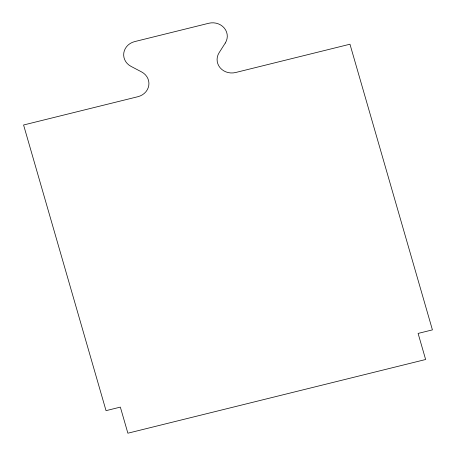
<?xml version="1.0" encoding="UTF-8"?>
<svg xmlns="http://www.w3.org/2000/svg" width="456" height="456" viewBox="0 0 456 456"><rect width="100%" height="100%" fill="white"/><g stroke="black" fill="none" stroke-linecap="round" stroke-linejoin="round"><path stroke-width="0.68" d="M225.281 43.029L219.097 52.748A14.803 13.515 -2.5 0 0 220.1 67.733A14.803 13.515 -2.5 0 0 235.649 72.51L349.963 44.215L432.419 329.876L418.101 333.421L425.63 359.505L127.879 433.2L120.35 407.111L106.037 410.656L23.581 124.995L137.9 96.7A14.803 13.515 -2.5 0 0 148.798 85.375A14.803 13.515 -2.5 0 0 141.594 71.928L131.003 66.365A14.803 13.515 -2.5 0 1 123.798 52.919A14.803 13.515 -2.5 0 1 134.697 41.593L208.728 23.267A14.803 13.515 -2.5 0 1 224.278 28.05A14.803 13.515 -2.5 0 1 225.281 43.029"/></g></svg>
